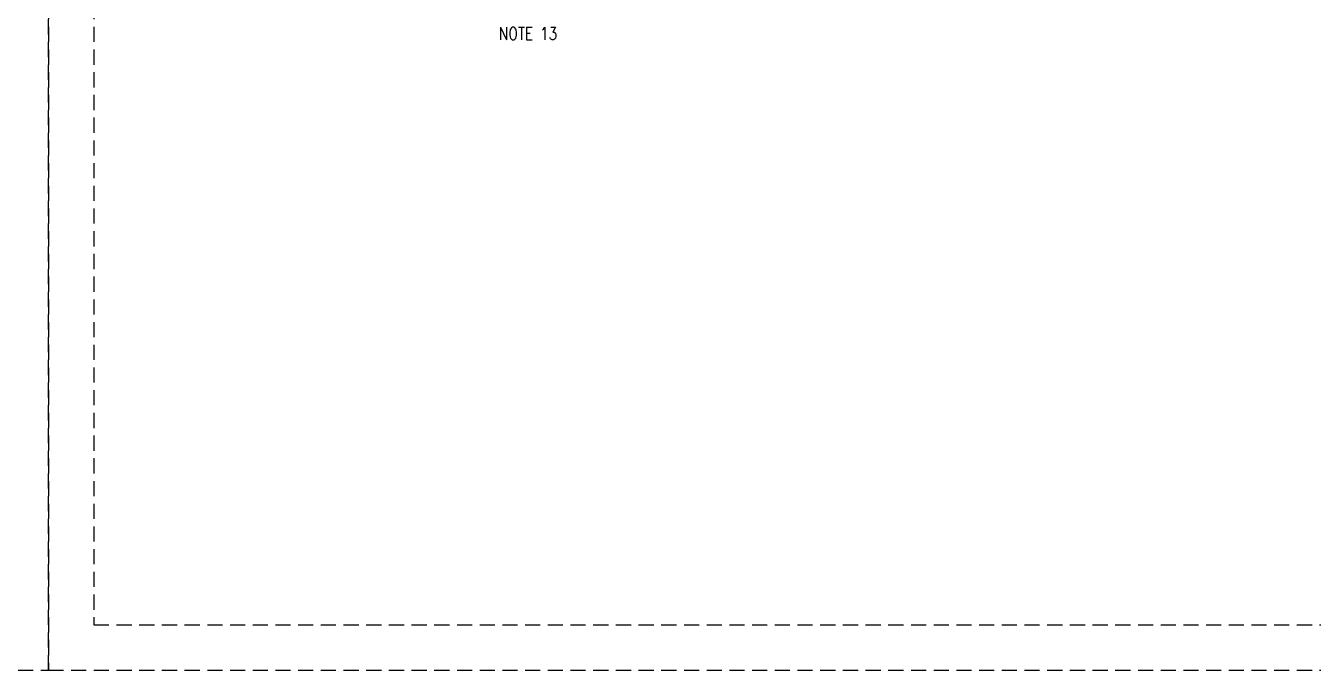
# Model space of a CAD drawing. Header units: inches. Extents: x 1062 to 6528, y -11616 to 5280.
# Drawn here: x 4887 to 5397, y -11616 to -11361 of the extents above; entities that cross this region are included whole.
import ezdxf
from ezdxf.enums import TextEntityAlignment as Align

# ---------------------------------------------------------------- set-up
doc = ezdxf.new("R2010")
doc.units = ezdxf.units.IN
doc.header["$LTSCALE"] = 24
doc.header["$MEASUREMENT"] = 0
doc.linetypes.add('HIDDEN', pattern=[0.375, 0.25, -0.125])
doc.layers.get('Defpoints').update_dxf_attribs({"color": 3, "linetype": 'HIDDEN'})
doc.layers.add('ELEC', color=1, linetype='CONTINUOUS')
doc.layers.add('TB', color=5, linetype='CONTINUOUS')
doc.styles.add('ROMANT', font='times.ttf')
doc.styles.add('SIMPLEX', font='simplex.shx', dxfattribs={"width": 0.8})

# ---------------------------------------------------------------- blocks, each defined once
blk = doc.blocks.new('TB CAMDEN 11X17')
at = {"layer": 'Defpoints', "color": 5}
blk.add_lwpolyline([(-1632, 0), (0, 0), (0, 1056), (-1632, 1056)], close=True, dxfattribs=at)
at = {"layer": 'Defpoints', "color": 7, "linetype": 'HIDDEN'}
blk.add_lwpolyline([(-1614, 18), (-512, 18), (-512, 1038), (-1614, 1038)], close=True, dxfattribs=at)
at = {"layer": 'TB', "color": 6, "style": 'ROMANT'}
for tag, p in [('S.NAME.1', (-87, 440.43)), ('S.NAME.2', (-69, 440.43)), ('S.NAME.3', (-51, 440.43))]:
    blk.add_attdef(tag, text='', height=12, rotation=90, dxfattribs=at).set_placement(p, align=Align.MIDDLE_CENTER)
for tag, p in [('SCALE', (-72, 113.5)), ('S.NUMBER', (-72, 37.5))]:
    blk.add_attdef(tag, text='', height=8, dxfattribs=at).set_placement(p, align=Align.MIDDLE_CENTER)

msp = doc.modelspace()

# ---------------------------------------------------------------- block references
at = {"layer": 'TB'}
for p in [(4896, -11616), (6528, -11616)]:
    msp.add_blockref('TB CAMDEN 11X17', p, dxfattribs=at)

# ---------------------------------------------------------------- texts
at = {"layer": 'ELEC', "insert": (5097.73706, -11361.18265), "char_height": 5, "attachment_point": 3, "style": 'SIMPLEX'}
msp.add_mtext_dynamic_manual_height_columns('NOTE 13', width=28.8460437, gutter_width=0.625, heights=[0], dxfattribs=at)

doc.saveas('drawing.dxf')
